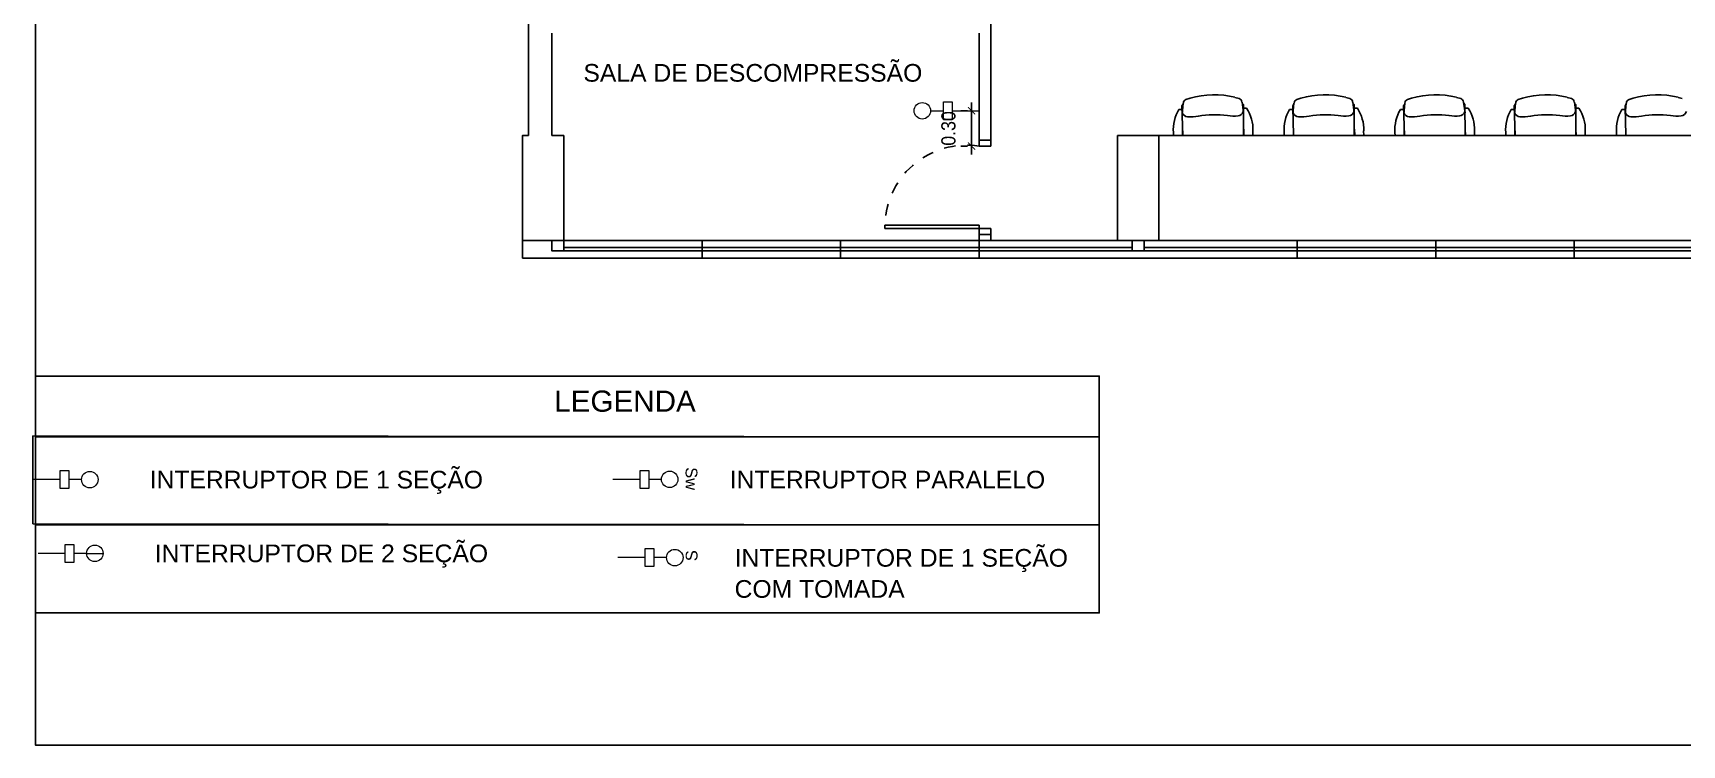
# Model space of a CAD drawing. Header units: millimetres. Extents: x 7034 to 7235, y -465 to -380.
# Drawn here: x 7103.16 to 7117.16, y -436.01 to -429.97 of the extents above; entities that cross this region are included whole.
import ezdxf
from ezdxf.enums import TextEntityAlignment as Align

# ---------------------------------------------------------------- set-up
doc = ezdxf.new("R2010")
doc.units = ezdxf.units.MM
doc.header["$LTSCALE"] = 0.005
doc.linetypes.add('CONTINUO', pattern=[0])
doc.linetypes.add('DASHED', pattern=[19.05, 12.7, -6.35])
doc.layers.get('0').update_dxf_attribs({"linetype": 'CONTINUO'})
doc.layers.get('DEFPOINTS').update_dxf_attribs({"linetype": 'CONTINUO', "lineweight": 15})
for name, color, linetype in [('- COTAS', 12, 'Continuous'), ('0-TOMADAS', 12, 'Continuous'), ('A-05', 5, 'Continuous'), ('ARQ-PEITORIAL', 4, 'Continuous'), ('ARQ-TEXTO', 3, 'Continuous'), ('ARQ_ALVENARIA', 6, 'Continuous'), ('ARQ_ESQUADRIA', 5, 'Continuous'), ('ARQ_JANELAALTA', 150, 'DASHED'), ('ARQ_TXT_AMBIENTE', 3, 'Continuous'), ('JANELA', 10, 'Continuous'), ('NN_PISO', 8, 'Continuous')]:
    doc.layers.add(name, color=color, linetype=linetype)
for name, color, linetype, lineweight in [('0-LAYOUT', 250, 'Continuous', 25), ('ARQ-LUM-INT', 1, 'Continuous', 18), ('ARQ-SMB-GER', 9, 'Continuous', 9)]:
    doc.layers.add(name, color=color, linetype=linetype, lineweight=lineweight)
doc.styles.add('50', font='ARIALN.TTF', dxfattribs={"height": 0.1})
doc.styles.add('ARQ', font='arial.ttf', dxfattribs={"width": 0.9})
doc.styles.get("Standard").update_dxf_attribs({"font": 'arial.ttf'})
doc.dimstyles.new('1-50', dxfattribs={"dimtxt": 0.12, "dimasz": 0.06, "dimexe": 0.09, "dimexo": 0.1, "dimgap": 0.03, "dimtad": 1, "dimzin": 0, "dimdsep": 46, "dimtxsty": 'ARQ', "dimblk": 'ARCHTICK', "dimcen": 0, "dimdle": 0.07, "dimclrd": 1, "dimclre": 1, "dimclrt": 7, "dimadec": 0, "dimazin": 0, "dimtm": 1e-09, "dimtfac": 1, "dimtofl": 0, "dimtmove": 2, "dimatfit": 3, "dimldrblk": 'ARCHTICK', "dimfxl": 1, "dimtolj": 1, "dimtzin": 0, "dimlwd": -1, "dimlwe": -1, "dimarcsym": 0})
pattern_1 = [(0, (0.65, -19.423), (0, 6.985), [5.08, -1.905]), (90, (0.65, -19.423), (-6.985, 4e-16), [5.08, -1.905])]

# ---------------------------------------------------------------- blocks, each defined once
blk = doc.blocks.new('A$C37D84435')
at = {"layer": 'ARQ_TXT_AMBIENTE'}
blk.add_text('    RECEPÇÃO', height=0.15, dxfattribs=at).set_placement((2.998, -2.141))
at = {"layer": 'ARQ_TXT_AMBIENTE', "char_height": 0.15, "attachment_point": 1}
for s, width, insert in [('\\pi0.98846;    HALL', 2.72651, (-0.369, -0.655)), ('    SALA DE TÉCNICOS  ', 2.27425, (12.573, -1.866)), ('\\pi0.66943;    AUDITÓRIO ', 2.72651, (6.307, -2.252)), (' S.E', 1.65266, (10.086, -3.705)), ('    COPA', 2.72651, (2.632, -5.277)), ('\\pi0.50039; USO GERAL', 2.27425, (7.198, -5.853)), ('\\pi0.59529;GERENCIA', 2.27425, (12.707, -6.752))]:
    blk.add_mtext_dynamic_manual_height_columns(s, width=width, gutter_width=12.5, heights=[0], dxfattribs=dict(at, insert=insert))
at = {"layer": 'ARQ_TXT_AMBIENTE'}
note = blk.add_mtext_dynamic_manual_height_columns('\\pi0.77415;    REUNIÃO\\P\\pi1.36325;', width=2.72651, gutter_width=0, heights=[0.185, 0], dxfattribs=dict(at, insert=(6.417, -4.032), char_height=0.15, attachment_point=1))
for column, words in zip(note.columns.linked_columns, ['\\pi1.36325;']):
    column.text = words
blk = doc.blocks.new('int1')
at = {"lineweight": -2}
blk.add_lwpolyline([(-0.059, 0.083), (-0.059, -0.083), (-0.139, -0.083), (-0.139, 0.083)], close=True, dxfattribs=at)
blk.add_lwpolyline([(0.059, 0), (-0.059, 0)], dxfattribs=at)
blk.add_circle((0.135, 0), 0.0762, dxfattribs=at)
blk = doc.blocks.new('_ArchTick')
at = {"color": 0, "linetype": 'ByBlock', "const_width": 0.15}
blk.add_lwpolyline([(-0.5, -0.5), (0.5, 0.5)], dxfattribs=at)
blk = doc.blocks.new('*D93')
at = {"layer": '- COTAS', "color": 1, "transparency": 16777216}
for p, q in [((7111.13, -430.999), (7111.13, -430.559)), ((7111.094, -430.629), (7111.04, -430.629)), ((7111.094, -430.929), (7111.04, -430.929))]:
    blk.add_line(p, q, dxfattribs=at)
at = {"layer": 'DEFPOINTS', "color": 0, "transparency": 16777216}
for p in [(7111.13, -430.629), (7111.194, -430.629), (7111.194, -430.929)]:
    blk.add_point(p, dxfattribs=at)
at = {"layer": '- COTAS', "color": 1, "transparency": 16777216, "xscale": 0.06, "yscale": 0.06, "zscale": 0.06}
for p, rotation in [((7111.13, -430.629), 90), ((7111.13, -430.929), 270)]:
    blk.add_blockref('_ArchTick', p, dxfattribs=dict(at, rotation=rotation))
at = {"layer": '- COTAS', "color": 7, "transparency": 16777216, "insert": (7110.934, -430.779), "char_height": 0.12, "attachment_point": 5, "rotation": 90, "style": 'ARQ'}
blk.add_mtext('\\A1;0.30', dxfattribs=at)
blk = doc.blocks.new('A$C686A6CA0')
at = {"layer": 'ARQ-PEITORIAL'}
for p, q in [((-0.1, 2.53), (-0.1, 2.48)), ((0, 2.53), (0, 2.48)), ((-0.1, 2.48), (0, 2.48))]:
    blk.add_line(p, q, dxfattribs=at)
at = {"layer": 'ARQ_ESQUADRIA'}
for p, q in [((-1.596, 3.276), (-1.557, 3.276)), ((-1.596, 3.178), (-1.596, 3.276)), ((-1.582, 3.262), (-1.582, 3.192)), ((-1.557, 3.262), (-1.582, 3.262)), ((-1.557, 3.304), (-1.55, 3.304)), ((-1.557, 3.304), (-1.557, 3.234)), ((-1.557, 3.234), (-1.55, 3.234)), ((-1.55, 3.33), (-1.52, 3.33)), ((-1.55, 3.33), (-1.55, 2.63)), ((-1.52, 2.63), (-1.52, 3.33)), ((-1.513, 3.304), (-1.52, 3.304)), ((-1.513, 3.234), (-1.52, 3.234)), ((-1.513, 3.304), (-1.513, 3.234)), ((-1.474, 3.276), (-1.513, 3.276)), ((-1.513, 3.262), (-1.488, 3.262)), ((-1.488, 3.262), (-1.488, 3.192)), ((-1.474, 3.178), (-1.474, 3.276)), ((-1.266, 3.276), (-1.227, 3.276)), ((-1.266, 3.178), (-1.266, 3.276)), ((-1.227, 3.262), (-1.252, 3.262)), ((-1.252, 3.262), (-1.252, 3.192)), ((-1.227, 3.304), (-1.227, 3.234)), ((-1.227, 3.304), (-1.22, 3.304)), ((-1.227, 3.234), (-1.22, 3.234)), ((-1.19, 3.33), (-1.22, 3.33)), ((-1.22, 2.63), (-1.22, 3.33)), ((-1.19, 3.33), (-1.19, 2.63)), ((-1.183, 3.304), (-1.19, 3.304)), ((-1.183, 3.234), (-1.19, 3.234)), ((-1.183, 3.304), (-1.183, 3.234)), ((-1.144, 3.276), (-1.183, 3.276)), ((-1.183, 3.262), (-1.158, 3.262)), ((-1.158, 3.262), (-1.158, 3.192)), ((-1.144, 3.178), (-1.144, 3.276)), ((-1.582, 3.178), (-1.596, 3.178)), ((-1.582, 3.192), (-1.582, 3.178)), ((-1.582, 3.192), (-1.582, 3.192)), ((-1.488, 3.192), (-1.488, 3.192)), ((-1.488, 3.192), (-1.488, 3.178)), ((-1.474, 3.178), (-1.488, 3.178)), ((-1.266, 3.178), (-1.252, 3.178)), ((-1.252, 3.192), (-1.252, 3.192)), ((-1.252, 3.192), (-1.252, 3.178)), ((-1.158, 3.192), (-1.158, 3.178)), ((-1.158, 3.192), (-1.158, 3.192)), ((-1.158, 3.178), (-1.144, 3.178)), ((-2.27, 2.63), (-2.22, 2.63)), ((-2.27, 2.63), (-2.22, 2.63)), ((-2.27, 2.53), (-2.22, 2.53)), ((-2.27, 2.53), (-2.22, 2.53)), ((-2.22, 2.53), (-2.22, 2.63)), ((-2.22, 2.53), (-2.22, 2.63)), ((-1.55, 2.63), (-1.52, 2.63)), ((-1.52, 2.53), (-1.52, 2.63)), ((-1.52, 2.63), (-1.47, 2.63)), ((-1.52, 2.53), (-1.47, 2.53)), ((-1.22, 2.63), (-1.27, 2.63)), ((-1.22, 2.53), (-1.27, 2.53)), ((-1.22, 2.53), (-1.22, 2.63)), ((-1.19, 2.63), (-1.22, 2.63)), ((-0.52, 2.53), (-0.52, 2.63)), ((-0.47, 2.63), (-0.52, 2.63)), ((-0.47, 2.53), (-0.52, 2.53)), ((-0.47, 2.59), (-0.1, 2.59)), ((-0.47, 2.57), (-0.1, 2.57)), ((-0.06, 2.53), (-0.06, 2.48)), ((-0.04, 2.53), (-0.04, 2.48)), ((-0.1, 2.43), (-0.1, 2.48)), ((-0.1, 2.43), (-0.1, 2.48)), ((-0.1, 2.43), (0, 2.43)), ((-0.1, 2.43), (0, 2.43)), ((0, 2.43), (0, 2.48)), ((0, 2.43), (0, 2.48)), ((0, 2.43), (0.7, 2.43)), ((0, 2.4), (0, 2.43)), ((0.7, 2.4), (0, 2.4)), ((0.548, 2.476), (0.646, 2.476)), ((0.548, 2.476), (0.548, 2.462)), ((0.562, 2.462), (0.548, 2.462)), ((0.632, 2.462), (0.562, 2.462)), ((0.562, 2.462), (0.562, 2.462)), ((0.674, 2.437), (0.604, 2.437)), ((0.604, 2.437), (0.604, 2.43)), ((0.604, 2.393), (0.604, 2.4)), ((0.674, 2.393), (0.604, 2.393)), ((0.632, 2.437), (0.632, 2.462)), ((0.632, 2.393), (0.632, 2.368)), ((0.646, 2.476), (0.646, 2.437)), ((0.646, 2.354), (0.646, 2.393)), ((0.674, 2.437), (0.674, 2.43)), ((0.674, 2.393), (0.674, 2.4)), ((0.7, 2.4), (0.7, 2.43)), ((0.548, 2.368), (0.548, 2.354)), ((0.562, 2.368), (0.548, 2.368)), ((0.548, 2.354), (0.646, 2.354)), ((0.562, 2.368), (0.562, 2.368)), ((0.632, 2.368), (0.562, 2.368)), ((-0.1, 1.73), (0, 1.73)), ((-0.1, 1.68), (-0.1, 1.73)), ((0, 1.68), (-0.1, 1.68)), ((-0.06, 1.68), (-0.06, 0.1)), ((-0.04, 1.68), (-0.04, 0.1)), ((0, 1.68), (0, 1.73))]:
    blk.add_line(p, q, dxfattribs=at)
at = {"layer": 'ARQ_JANELAALTA'}
for centre, start, end in [((-1.519, 2.63), 92.5089, 180), ((-1.221, 2.63), 0, 87.4911), ((0, 2.431), 270, 357.4911)]:
    blk.add_arc(centre, 0.701, start, end, dxfattribs=at)
at = {"layer": 'JANELA'}
for p, q in [((-1.32, 2.63), (-1.42, 2.63)), ((-1.32, 2.53), (-1.42, 2.53)), ((-0.47, 2.63), (-0.47, 2.53)), ((-0.1, 2.63), (-0.47, 2.63)), ((-0.1, 2.53), (-0.47, 2.53)), ((-0.1, 2.53), (-0.1, 2.48)), ((0, 2.48), (0, 2.53)), ((-0.1, 2.48), (0, 2.48)), ((-0.1, 1.68), (-0.1, 0.1)), ((0, 1.68), (0, 0.1))]:
    blk.add_line(p, q, dxfattribs=at)
for points in [[(-1.47, 2.63), (-1.42, 2.63), (-1.42, 2.53), (-1.47, 2.53)], [(-1.32, 2.63), (-1.27, 2.63), (-1.27, 2.53), (-1.32, 2.53)], [(0, 2.53), (-0.1, 2.53), (-0.1, 2.63), (0, 2.63)]]:
    blk.add_lwpolyline(points, close=True, dxfattribs=at)
blk = doc.blocks.new('A$C695A1161')
at = {"layer": 'NN_PISO'}
blk.add_blockref('A$C686A6CA0', (2.82, -2.53), dxfattribs=at)
blk = doc.blocks.new('A$C51C9762A')
at = {"layer": 'JANELA'}
for p, q in [((0.45, 0), (0.45, -0.1)), ((0.45, 0), (0.55, 0)), ((0.45, -0.1), (0.55, -0.1)), ((0.55, 0), (0.55, -0.1))]:
    blk.add_line(p, q, dxfattribs=at)
at = {"layer": 'NN_PISO'}
blk.add_blockref('A$C695A1161', (0, -0.1), dxfattribs=at)

msp = doc.modelspace()

# ---------------------------------------------------------------- hatches: boundary and pattern name
at = {"layer": '0-TOMADAS'}
h = msp.add_hatch(dxfattribs=at)
h.set_pattern_fill('ANGLE', color=256)
h.set_pattern_definition(pattern_1)
h.paths.add_polyline_path([(7112.999, -431.168), (7112.914, -431.119, 0.57735), (7112.879, -431.139), (7112.879, -431.228), (7112.995, -431.227), (7112.999, -431.227)])
h.paths.add_polyline_path([(7113.068, -431.208), (7112.999, -431.168), (7112.999, -431.227), (7113.079, -431.227, 0.258409)])
h.paths.add_polyline_path([(7113.068, -431.247, 0.277535), (7113.079, -431.227), (7112.999, -431.227), (7112.999, -431.287)])
h.paths.add_polyline_path([(7112.999, -431.227), (7112.995, -431.227), (7112.879, -431.228), (7112.879, -431.316, 0.57735), (7112.914, -431.336), (7112.999, -431.287)])
h = msp.add_hatch(dxfattribs=at)
h.set_pattern_fill('ANGLE', color=256)
h.set_pattern_definition(pattern_1)
h.paths.add_polyline_path([(7117.258, -431.139, 0.57735), (7117.224, -431.119), (7117.139, -431.168), (7117.139, -431.228), (7117.143, -431.228), (7117.258, -431.228)])
h.paths.add_polyline_path([(7117.258, -431.228), (7117.143, -431.228), (7117.139, -431.228), (7117.139, -431.287), (7117.224, -431.336, 0.57735), (7117.258, -431.316)])
h.paths.add_polyline_path([(7117.139, -431.228), (7117.059, -431.228, 0.258409), (7117.07, -431.247), (7117.139, -431.287)])
h.paths.add_polyline_path([(7117.139, -431.168), (7117.07, -431.208, 0.277535), (7117.059, -431.228), (7117.139, -431.228)])

# ---------------------------------------------------------------- linework, layer by layer
for points in [[(7124.186, -421.163), (7124.186, -436.013), (7103.186, -436.013), (7103.186, -421.163)], [(7103.186, -432.881), (7112.214, -432.881), (7112.214, -433.396), (7103.186, -433.396)], [(7103.165, -433.387), (7112.214, -433.396), (7112.214, -434.144), (7103.165, -434.134)], [(7112.214, -434.144), (7103.186, -434.144), (7103.186, -434.891), (7112.214, -434.891)]]:
    msp.add_lwpolyline(points, close=True)
at = {"layer": '0-LAYOUT', "linetype": 'ByBlock'}
for p, q in [((7112.915, -430.586), (7112.926, -430.574)), ((7112.923, -430.839), (7112.915, -430.586)), ((7112.917, -430.657), (7112.926, -430.564)), ((7112.949, -430.534), (7112.984, -430.523)), ((7113.401, -430.526), (7113.365, -430.515)), ((7113.438, -430.647), (7113.425, -430.555)), ((7113.437, -430.576), (7113.426, -430.564)), ((7113.438, -430.839), (7113.437, -430.576)), ((7113.855, -430.586), (7113.866, -430.574)), ((7113.863, -430.839), (7113.855, -430.586)), ((7113.857, -430.657), (7113.866, -430.564)), ((7113.889, -430.534), (7113.924, -430.523)), ((7114.341, -430.526), (7114.305, -430.515)), ((7114.378, -430.647), (7114.365, -430.555)), ((7114.377, -430.576), (7114.366, -430.564)), ((7114.378, -430.839), (7114.377, -430.576)), ((7114.795, -430.586), (7114.806, -430.574)), ((7114.803, -430.839), (7114.795, -430.586)), ((7114.797, -430.657), (7114.806, -430.564)), ((7114.829, -430.534), (7114.864, -430.523)), ((7115.281, -430.526), (7115.245, -430.515)), ((7115.318, -430.647), (7115.305, -430.555)), ((7115.317, -430.576), (7115.306, -430.564)), ((7115.318, -430.839), (7115.317, -430.576)), ((7115.735, -430.586), (7115.746, -430.574)), ((7115.743, -430.839), (7115.735, -430.586)), ((7115.737, -430.657), (7115.746, -430.564)), ((7115.769, -430.534), (7115.804, -430.523)), ((7116.221, -430.526), (7116.185, -430.515)), ((7116.258, -430.647), (7116.245, -430.555)), ((7116.257, -430.576), (7116.246, -430.564)), ((7116.258, -430.839), (7116.257, -430.576)), ((7116.675, -430.586), (7116.686, -430.574)), ((7116.683, -430.839), (7116.675, -430.586)), ((7116.677, -430.657), (7116.686, -430.564)), ((7116.709, -430.534), (7116.744, -430.523)), ((7117.161, -430.526), (7117.125, -430.515)), ((7112.915, -430.618), (7112.889, -430.618)), ((7113.438, -430.607), (7113.464, -430.607)), ((7113.855, -430.618), (7113.829, -430.618)), ((7114.378, -430.607), (7114.404, -430.607)), ((7114.795, -430.618), (7114.769, -430.618)), ((7115.318, -430.607), (7115.344, -430.607)), ((7115.735, -430.618), (7115.709, -430.618)), ((7116.258, -430.607), (7116.284, -430.607)), ((7116.675, -430.618), (7116.649, -430.618)), ((7112.719, -430.839), (7117.419, -430.839)), ((7112.843, -430.813), (7112.844, -430.839)), ((7112.921, -430.839), (7112.921, -430.795)), ((7113.441, -430.839), (7113.439, -430.785)), ((7113.517, -430.8), (7113.518, -430.839)), ((7113.783, -430.813), (7113.784, -430.839)), ((7113.861, -430.839), (7113.861, -430.795)), ((7114.381, -430.839), (7114.379, -430.785)), ((7114.457, -430.8), (7114.458, -430.839)), ((7114.723, -430.813), (7114.724, -430.839)), ((7114.801, -430.839), (7114.801, -430.795)), ((7115.321, -430.839), (7115.319, -430.785)), ((7115.397, -430.8), (7115.398, -430.839)), ((7115.663, -430.813), (7115.664, -430.839)), ((7115.741, -430.839), (7115.741, -430.795)), ((7116.261, -430.839), (7116.259, -430.785)), ((7116.337, -430.8), (7116.338, -430.839)), ((7116.603, -430.813), (7116.604, -430.839)), ((7116.681, -430.839), (7116.681, -430.795))]:
    msp.add_line(p, q, dxfattribs=at)
for centre, radius, start, end in [((7112.96, -430.565), 0.0328, 109.2519, 178.3968), ((7113.188, -431.22), 0.727, 75.9106, 106.2891), ((7113.391, -430.557), 0.0328, 3.8029, 72.9478), ((7113.9, -430.565), 0.0328, 109.2519, 178.3968), ((7114.128, -431.22), 0.727, 75.9106, 106.2891), ((7114.331, -430.557), 0.0328, 3.8029, 72.9478), ((7114.84, -430.565), 0.0328, 109.2519, 178.3968), ((7115.068, -431.22), 0.727, 75.9106, 106.2891), ((7115.271, -430.557), 0.0328, 3.8029, 72.9478), ((7115.78, -430.565), 0.0328, 109.2519, 178.3968), ((7116.008, -431.22), 0.727, 75.9106, 106.2891), ((7116.211, -430.557), 0.0328, 3.8029, 72.9478), ((7116.72, -430.565), 0.0328, 109.2519, 178.3968), ((7116.948, -431.22), 0.727, 75.9106, 106.2891), ((7113.175, -430.789), 0.333, 149.1571, 184.0693), ((7112.967, -430.628), 0.0523, 200.6384, 266.5121), ((7112.967, -430.628), 0.0523, 200.6384, 266.5121), ((7112.986, -430.313), 0.368, 266.5108, 280.6752), ((7113.192, -431.404), 0.742, 81.5246, 100.6751), ((7113.356, -430.306), 0.368, 261.5245, 275.6889), ((7113.386, -430.62), 0.0523, 275.6876, 341.5613), ((7113.185, -430.789), 0.333, 358.1304, 33.0425), ((7114.115, -430.789), 0.333, 149.1571, 184.0693), ((7113.907, -430.628), 0.0523, 200.6384, 266.5121), ((7113.907, -430.628), 0.0523, 200.6384, 266.5121), ((7113.926, -430.313), 0.368, 266.5108, 280.6752), ((7114.132, -431.404), 0.742, 81.5246, 100.6751), ((7114.296, -430.306), 0.368, 261.5245, 275.6889), ((7114.326, -430.62), 0.0523, 275.6876, 341.5613), ((7114.125, -430.789), 0.333, 358.1304, 33.0425), ((7115.055, -430.789), 0.333, 149.1571, 184.0693), ((7114.847, -430.628), 0.0523, 200.6384, 266.5121), ((7114.847, -430.628), 0.0523, 200.6384, 266.5121), ((7114.866, -430.313), 0.368, 266.5108, 280.6752), ((7115.072, -431.404), 0.742, 81.5246, 100.6751), ((7115.236, -430.306), 0.368, 261.5245, 275.6889), ((7115.266, -430.62), 0.0523, 275.6876, 341.5613), ((7115.065, -430.789), 0.333, 358.1304, 33.0425), ((7115.995, -430.789), 0.333, 149.1571, 184.0693), ((7115.787, -430.628), 0.0523, 200.6384, 266.5121), ((7115.787, -430.628), 0.0523, 200.6384, 266.5121), ((7115.806, -430.313), 0.368, 266.5108, 280.6752), ((7116.012, -431.404), 0.742, 81.5246, 100.6751), ((7116.176, -430.306), 0.368, 261.5245, 275.6889), ((7116.206, -430.62), 0.0523, 275.6876, 341.5613), ((7116.005, -430.789), 0.333, 358.1304, 33.0425), ((7116.935, -430.789), 0.333, 149.1571, 184.0693), ((7116.727, -430.628), 0.0523, 200.6384, 266.5121), ((7116.727, -430.628), 0.0523, 200.6384, 266.5121), ((7116.746, -430.313), 0.368, 266.5108, 280.6752), ((7116.952, -431.404), 0.742, 81.5246, 100.6751), ((7117.116, -430.306), 0.368, 261.5245, 275.6889), ((7117.146, -430.62), 0.0523, 275.6876, 341.5613)]:
    msp.add_arc(centre, radius, start, end, dxfattribs=at)
at = {"layer": 'A-05'}
msp.add_lwpolyline([(7112.719, -431.729), (7112.719, -430.839), (7112.369, -430.839), (7112.369, -431.729)], close=True, dxfattribs=at)
at = {"layer": 'ARQ-LUM-INT'}
for p, q in [((7110.964, -430.629), (7111.194, -430.629)), ((7103.395, -433.76), (7103.165, -433.76)), ((7108.316, -433.758), (7108.086, -433.758)), ((7103.438, -434.386), (7103.208, -434.386)), ((7103.62, -434.386), (7103.76, -434.386)), ((7108.359, -434.422), (7108.129, -434.422))]:
    msp.add_line(p, q, dxfattribs=at)
at = {"layer": 'ARQ-PEITORIAL'}
for p, q in [((7111.194, -429.969), (7111.194, -430.879)), ((7111.294, -430.879), (7111.194, -430.879)), ((7111.294, -431.679), (7111.194, -431.679)), ((7111.194, -431.679), (7111.194, -431.729)), ((7111.294, -431.679), (7111.294, -431.729))]:
    msp.add_line(p, q, dxfattribs=at)
msp.add_lwpolyline([(7111.194, -429.819), (7111.294, -429.819), (7111.294, -430.019), (7111.294, -430.879)], dxfattribs=at)
at = {"layer": 'ARQ-SMB-GER'}
msp.add_line((7103.186, -433.643), (7103.186, -436.013), dxfattribs=at)
at = {"layer": 'ARQ_ALVENARIA'}
for p, q in [((7107.369, -430.839), (7107.369, -425.279)), ((7107.569, -430.839), (7107.569, -429.969))]:
    msp.add_line(p, q, dxfattribs=at)
msp.add_lwpolyline([(7107.369, -430.839), (7107.319, -430.839), (7107.319, -431.729), (7107.669, -431.729), (7107.669, -430.839), (7107.569, -430.839)], dxfattribs=at)
at = {"layer": 'ARQ_ESQUADRIA'}
for p, q in [((7111.194, -430.879), (7111.194, -430.929)), ((7111.294, -430.929), (7111.194, -430.929)), ((7111.294, -430.879), (7111.294, -430.929)), ((7110.394, -431.599), (7110.394, -431.629)), ((7110.394, -431.599), (7111.194, -431.599)), ((7111.194, -431.629), (7110.394, -431.629)), ((7111.194, -431.599), (7111.194, -431.629)), ((7111.294, -431.629), (7111.194, -431.629)), ((7111.194, -431.629), (7111.194, -431.679)), ((7111.294, -431.629), (7111.294, -431.679)), ((7107.669, -431.789), (7112.494, -431.789)), ((7107.669, -431.819), (7112.494, -431.819)), ((7108.844, -431.729), (7108.844, -431.879)), ((7110.019, -431.729), (7110.019, -431.879)), ((7111.194, -431.729), (7111.194, -431.879)), ((7112.594, -431.789), (7117.544, -431.789)), ((7112.594, -431.819), (7117.544, -431.819)), ((7113.894, -431.729), (7113.894, -431.879)), ((7115.069, -431.729), (7115.069, -431.879)), ((7116.244, -431.729), (7116.244, -431.879))]:
    msp.add_line(p, q, dxfattribs=at)
for points in [[(7107.569, -431.729), (7107.569, -431.819), (7107.669, -431.819), (7107.669, -431.729)], [(7112.494, -431.729), (7112.494, -431.819), (7112.594, -431.819), (7112.594, -431.729)]]:
    msp.add_lwpolyline(points, close=True, dxfattribs=at)
at = {"layer": 'ARQ_JANELAALTA'}
msp.add_arc((7111.087, -431.614), 0.693, 81.1321, 181.2398, dxfattribs=at)
at = {"layer": 'JANELA'}
for p, q in [((7107.319, -431.879), (7107.319, -431.729)), ((7112.369, -431.729), (7107.669, -431.729)), ((7117.419, -431.729), (7112.719, -431.729)), ((7121.369, -431.879), (7107.319, -431.879))]:
    msp.add_line(p, q, dxfattribs=at)

# ---------------------------------------------------------------- block references
at = {"layer": 'ARQ-LUM-INT', "xscale": 0.9196110205559551, "yscale": 0.9196110205559551, "zscale": 0.9196110205559551, "rotation": 180}
msp.add_blockref('int1', (7110.836, -430.629), dxfattribs=at)
at = {"layer": 'ARQ-LUM-INT', "xscale": 0.9196110205559551, "yscale": 0.9196110205559551, "zscale": 0.9196110205559551}
for p in [(7103.523, -433.76), (7108.444, -433.758), (7103.566, -434.386), (7108.487, -434.422)]:
    msp.add_blockref('int1', p, dxfattribs=at)
at = {"layer": 'ARQ-PEITORIAL'}
msp.add_blockref('A$C37D84435', (7106.749, -423.699), dxfattribs=at)
at = {"layer": 'NN_PISO'}
msp.add_blockref('A$C51C9762A', (7116.249, -429.099), dxfattribs=at)

# ---------------------------------------------------------------- texts
at = {"layer": 'ARQ-LUM-INT', "char_height": 0.1, "attachment_point": 1, "style": '50'}
for s, insert, rotation in [('\\pi0.13385;{\\fArial|b0|i0|c0|p34;Sw}', (7108.803, -433.521), 270), ('\\pi0.1874;{\\fArial|b0|i0|c0|p34;S}', (7108.704, -434.64), 90)]:
    msp.add_mtext_dynamic_manual_height_columns(s, width=0.45439, gutter_width=1, heights=[0.207], dxfattribs=dict(at, insert=insert, rotation=rotation))
at = {"layer": 'ARQ-TEXTO'}
for s, p in [('INTERRUPTOR DE 1 SEÇÃO ', (7104.155, -433.76)), ('INTERRUPTOR PARALELO ', (7109.077, -433.76)), ('INTERRUPTOR DE 2 SEÇÃO ', (7104.198, -434.386)), ('INTERRUPTOR DE 1 SEÇÃO ', (7109.119, -434.424)), ('COM TOMADA ', (7109.119, -434.688))]:
    msp.add_text(s, height=0.15, dxfattribs=at).set_placement(p, align=Align.MIDDLE_LEFT)
at = {"layer": 'ARQ-TEXTO', "insert": (7107.588, -433.004), "char_height": 0.18, "width": 2.8068, "attachment_point": 1}
msp.add_mtext('LEGENDA', dxfattribs=at)
at = {"layer": 'ARQ_TXT_AMBIENTE', "insert": (7107.836, -430.232), "char_height": 0.15, "attachment_point": 1}
msp.add_mtext_dynamic_manual_height_columns('SALA DE DESCOMPRESSÃO', width=3.03558, gutter_width=12.5, heights=[0], dxfattribs=at)

# ---------------------------------------------------------------- dimensions: what is measured, and where the dimension line sits
at = {"layer": '- COTAS'}
dim = msp.add_linear_dim(base=(7111.13, -430.629), p1=(7111.194, -430.929), p2=(7111.194, -430.629), angle=90, dimstyle='1-50', dxfattribs=at)
dim.commit()
dim.dimension.update_dxf_attribs({"geometry": '*D93', "text_midpoint": (7110.934, -430.779)})

doc.saveas('drawing.dxf')
